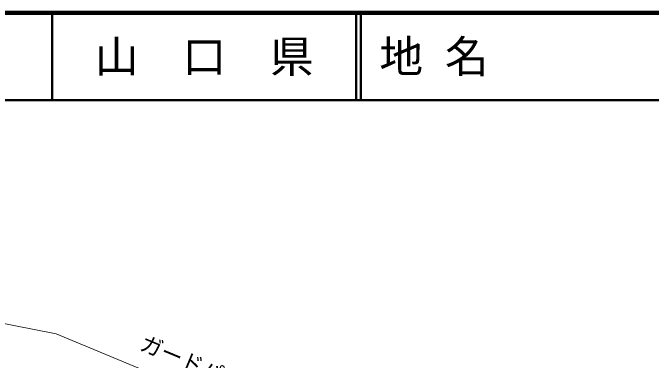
# Model space of a CAD drawing. Units: millimetres, scale not verified. Extents: x 40000 to 680000, y 20000 to 380000.
# Drawn here: x 328498 to 401445, y 340304 to 380000 of the extents above; entities that cross this region are included whole.
import ezdxf
from ezdxf.enums import TextEntityAlignment as Align

# ---------------------------------------------------------------- set-up
doc = ezdxf.new("R2010")
doc.units = ezdxf.units.MM
doc.header["$LTSCALE"] = 1000
for name, color, linetype, lineweight in [('M-BGD', 7, 'Continuous', 13), ('M-STR-HTXT', 7, 'Continuous', 13), ('M-TTL', 2, 'Continuous', 140), ('M-TTL-LINE', 7, 'Continuous', 50)]:
    doc.layers.add(name, color=color, linetype=linetype, lineweight=lineweight)
doc.layers.add('M-TTL-TXT', color=7, linetype='Continuous')
doc.styles.add('ＭＳ ゴシック', font='')
doc.styles.get('ＭＳ ゴシック').set_extended_font_data('MS Gothic')

msp = doc.modelspace()

# ---------------------------------------------------------------- linework, layer by layer
at = {"layer": 'M-BGD'}
msp.add_open_spline([(313933, 342034), (316656, 338874), (317381, 338052), (319640, 335544), (322708, 332141), (324411, 330214), (327662, 326986), (330945, 323728), (332907, 322030), (336271, 318856), (337020, 318149), (337568, 317869), (338190, 317048), (338571, 316545), (338750, 316233), (339038, 315671), (339330, 315102), (339411, 314875), (339667, 314158)], degree=3, knots=[0, 0, 0, 0, 1, 1, 1, 2, 2, 2, 3, 3, 3, 4, 4, 4, 5, 5, 5, 6, 6, 6, 6], dxfattribs=at)
at = {"layer": 'M-STR-HTXT'}
msp.add_lwpolyline([(319113, 346150), (333474, 343306), (362735, 331139)], dxfattribs=at)
at = {"layer": 'M-TTL'}
msp.add_line((680000, 380000), (40000, 380000), dxfattribs=at)
at = {"layer": 'M-TTL-LINE'}
for p, q in [((333000, 380000), (333000, 370000)), ((367750, 380000), (367750, 370000)), ((368250, 380000), (368250, 370000)), ((40000, 370000), (680000, 370000))]:
    msp.add_line(p, q, dxfattribs=at)

# ---------------------------------------------------------------- texts
at = {"layer": 'M-STR-HTXT', "style": 'ＭＳ ゴシック'}
msp.add_text('ガードパイプ', height=1833, rotation=337.422, dxfattribs=at).set_placement((342660, 341045), align=Align.BOTTOM_LEFT)
at = {"layer": 'M-TTL-TXT', "style": 'ＭＳ ゴシック'}
msp.add_text('山\u3000口\u3000県', height=3666, dxfattribs=at).set_placement((350375, 375000), align=Align.MIDDLE_CENTER)
msp.add_text('地 名', height=3666, dxfattribs=at).set_placement((370380, 375000), align=Align.MIDDLE_LEFT)

doc.saveas('drawing.dxf')
